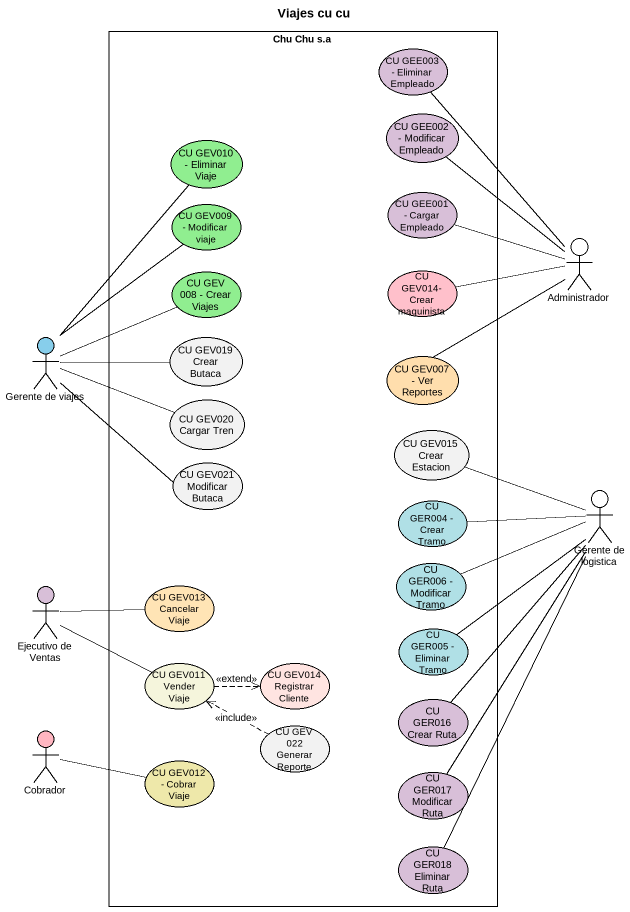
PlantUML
@startuml
title Viajes cu cu
rectangle "Chu Chu s.a" as Chu_Chu_s_a {
  usecase "CU GEE003 - Eliminar Empleado" as CU_GEE003_Eliminar_Empleado #D8BFD8
  usecase "CU GEE002 - Modificar Empleado" as CU_GEE002_Modificar_Empleado #D8BFD8
  usecase "CU GEV010 - Eliminar Viaje" as CU_GEV010_Eliminar_Viaje #90EE90
  usecase "CU GEE001 - Cargar Empleado" as CU_GEE001_Cargar_Empleado #D8BFD8
  usecase "CU GEV009 - Modificar viaje" as CU_GEV009_Modificar_viaje #90EE90
  usecase "CU GEV 008 - Crear Viajes" as CU_GEV_008_Crear_Viajes #90EE90
  usecase "CU GEV014- Crear maquinista" as CU_GEV014_Crear_maquinista #FFC0CB
  usecase "CU GEV019 Crear Butaca" as CU_GEV019_Crear_Butaca
  usecase "CU GEV007 - Ver Reportes" as CU_GEV007_Ver_Reportes #FFDEAD
  usecase "CU GEV020 Cargar Tren" as CU_GEV020_Cargar_Tren
  usecase "CU GEV015 Crear Estacion" as CU_GEV015_Crear_Estacion
  usecase "CU GEV021 Modificar Butaca" as CU_GEV021_Modificar_Butaca
  usecase "CU GER004 - Crear Tramo" as CU_GER004_Crear_Tramo #B0E0E6
  usecase "CU GER006 - Modificar Tramo" as CU_GER006_Modificar_Tramo #B0E0E6
  usecase "CU GEV013 Cancelar Viaje" as CU_GEV013_Cancelar_Viaje #FFE4B5
  usecase "CU GER005 - Eliminar Tramo" as CU_GER005_Eliminar_Tramo #B0E0E6
  usecase "CU GEV011 Vender Viaje" as CU_GEV011_Vender_Viaje #F5F5DC
  usecase "CU GEV014 Registrar Cliente" as CU_GEV014_Registrar_Cliente #FFE4E1
  usecase "CU GEV 022 Generar Reporte" as CU_GEV_022_Generar_Reporte
  usecase "CU GER016 Crear Ruta" as CU_GER016_Crear_Ruta #D8BFD8
  usecase "CU GEV012 - Cobrar Viaje" as CU_GEV012_Cobrar_Viaje #EEE8AA
  usecase "CU GER017 Modificar Ruta" as CU_GER017_Modificar_Ruta #D8BFD8
  usecase "CU GER018 Eliminar Ruta" as CU_GER018_Eliminar_Ruta #D8BFD8
}
actor Administrador
actor "Gerente de viajes" as Gerente_de_viajes #87CEEB
actor "Gerente de logistica" as Gerente_de_logistica
actor "Ejecutivo de Ventas" as Ejecutivo_de_Ventas #D8BFD8
actor Cobrador #FFB6C1
Administrador -up- CU_GEE003_Eliminar_Empleado
Administrador -up- CU_GEE002_Modificar_Empleado
Administrador -left- CU_GEE001_Cargar_Empleado
Administrador -left- CU_GEV014_Crear_maquinista
Administrador -- CU_GEV007_Ver_Reportes
Gerente_de_viajes -up- CU_GEV010_Eliminar_Viaje
Gerente_de_viajes -up- CU_GEV009_Modificar_viaje
Gerente_de_viajes -right- CU_GEV_008_Crear_Viajes
Gerente_de_viajes -right- CU_GEV019_Crear_Butaca
Gerente_de_viajes -right- CU_GEV020_Cargar_Tren
Gerente_de_viajes -- CU_GEV021_Modificar_Butaca
Gerente_de_logistica -left- CU_GEV015_Crear_Estacion
Gerente_de_logistica -left- CU_GER004_Crear_Tramo
Gerente_de_logistica -left- CU_GER006_Modificar_Tramo
Gerente_de_logistica -- CU_GER005_Eliminar_Tramo
Gerente_de_logistica -- CU_GER016_Crear_Ruta
Gerente_de_logistica -- CU_GER017_Modificar_Ruta
Gerente_de_logistica -- CU_GER018_Eliminar_Ruta
Ejecutivo_de_Ventas -right- CU_GEV013_Cancelar_Viaje
Ejecutivo_de_Ventas -right- CU_GEV011_Vender_Viaje
CU_GEV011_Vender_Viaje .right.> CU_GEV014_Registrar_Cliente : <<extend>>
Cobrador -right- CU_GEV012_Cobrar_Viaje
CU_GEV_022_Generar_Reporte .left.> CU_GEV011_Vender_Viaje : <<include>>
@enduml
